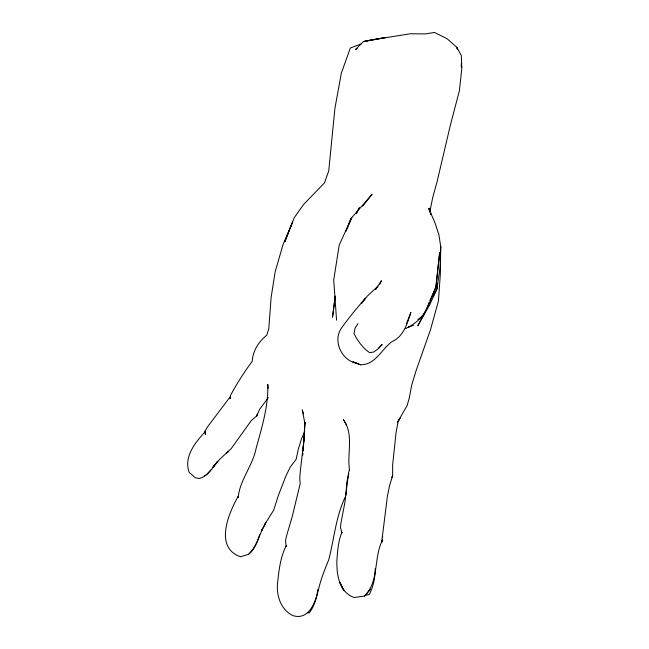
<?xml version="1.0" encoding="UTF-8"?>
<svg xmlns="http://www.w3.org/2000/svg" width="649" height="649" viewBox="0 0 649 649"><rect width="100%" height="100%" fill="white"/><g stroke="black" fill="none" stroke-linecap="round" stroke-linejoin="round"><path stroke-width="0.97" d="M375.244 568.556C375.179 577.488 373.394 586.582 369.257 594.541L366.117 595.174M345.99 495.09L346.022 493.143M303.059 450.236L304.973 422.369L304.981 424.04L302.288 409.852L303.505 413.948M304.973 422.369L304.146 438.229L300.309 471.093L299.765 478.094L300.154 483.821L292.212 516.669L286.444 536.22L285.528 540.925L286.209 546.482L286.209 545.76C280.214 557.321 278.794 571.469 277.431 584.408C276.636 596.618 281.228 609.922 292.829 615.585C309.013 620.769 315.568 601.81 318.44 589.681C320.857 579.354 324.727 569.514 328.751 559.73C334.211 538.678 335.849 516.312 345.487 496.558M429.784 210.098L429.687 208.24L430.839 214.527L428.664 208.288L434.895 222.639L438.862 234.597L440.736 246.62L440.33 274.154L438.44 301.039L430.401 330.025L416.123 370.538L411.62 385.482L409.251 398.097L407.174 405.398L397.553 422.321L400.052 418.037L398.137 421.298L396.028 432.769L392.645 465.122L392.629 475.522L389.554 485.679L387.323 496.777L381.636 542.564L382.074 540.99C373.581 558.44 379.105 581.739 364.584 596.009L354.151 597.534C339.24 592.212 336.636 574.982 336.847 561.174C337.521 551.569 338.186 541.307 341.845 532.358L342.031 532.918L340.482 527.645L340.968 522.883L344.862 502.659L348.635 472.44L349.6 469.357L349.478 469.884C346.931 453.107 354.111 434.554 343.337 419.505L346.282 424.689M302.783 453.229L302.604 455.233L302.783 453.237M302.961 451.225L304.211 437.175M437.45 283.134L436.923 289.056L429.557 305.054L417.786 325.806L423.854 314.157M440.387 250.563L440.736 246.62L440.03 267.948L436.923 289.056L433.183 296.228M382.642 535.985L382.537 537.08M317.937 589.219C316.72 597.542 314.546 606.328 309.086 612.964L307.342 612.737M335.16 296.171L332.523 317.272L335.273 296.26M382.034 541.161L382.326 539.822M348.748 473.681L346.817 482.272L346.031 492.859M259.6 534.768C257.288 541.639 254.903 549.435 248.827 553.848M345.901 231.377L350.565 219.078L372.104 194.246L362.637 206.325M262.488 528.911L261.304 531.32L265.871 522.68L262.488 528.911L257.223 541.704L252.899 549.281L248.965 554.197L240.503 556.769C213.975 547.537 228.594 513.375 238.126 496.388L238.256 497.564C239.4 480.82 252.68 465.714 255.982 448.913C261.661 428.016 268.524 406.323 267.761 384.362L268.199 388.378M406.59 323.364L410.914 312.323C407.183 323.583 403.913 336.263 391.907 341.699C381.312 349.422 375.511 364.998 360.438 364.762L353.088 361.899L360.438 364.762M347.256 228.837L348.002 226.98M349.121 224.189L351.734 217.675L339.208 245.062L333.716 280.084L336.571 320.168M304.527 431.926L301.428 438.992L298.199 449.538L296.163 459.289L290.419 466.818L286.217 475.279L278.543 494.976L273.602 510.284L264.654 524.506M429.046 302.499C425.906 314.749 416.536 323.705 405.227 328.71M429.857 300.674L435.909 287.02L439.641 252.639L435.909 287.02L430.214 301.233L423.391 315.244L417.907 319.551M379.779 284.246L381.45 280.701L375.495 289.454M356.674 212.986L359.392 207.704L356.179 213.586M214.762 464.53L212.791 467.637M361.363 303.27L367.683 295.757L377.945 286.241L375.666 289.438M357.948 323.64L355.035 328.061L354.046 333.732C357.713 341.025 362.84 348.059 369.654 352.667L373.71 352.026L377.726 349.162L382.107 344.53L378.399 348.497M362.11 302.994L365.452 298.134C357.21 307.853 348.919 317.629 341.536 328.005C332.361 340.895 341.674 360.536 356.804 363.367M268.353 397.61L259.778 409.105L256.761 415.871L251.488 420.317L231.085 448.792L220.003 459.005L212.961 467.256L217.723 461.285C212.645 467.775 207.842 476.131 199.421 478.483L195.454 477.818L189.184 472.399C183.424 456.888 195.43 442.107 205.514 431.415L205.027 433.281L205.279 430.758L207.518 426.888L230.379 396.563L230.192 398.729L230.436 395.582C236.812 383.616 244.056 372.266 252.201 361.355C252.786 350.979 258.651 341.609 266.707 335.273L268.751 329.084L271.095 297.631L275.152 271.785L283.045 244.527L292.715 221.715L284.797 241.826L294.265 217.675L303.724 204.313L324.476 182.88L328.727 170.947L334.916 108.375L341.317 73.24L350.338 48.01L361.095 43.978M210.844 469.933L206.487 474.744L204.581 475.766M365.866 594.5L364.584 596.009L370.376 589.211L368.445 591.474M409.292 326.325L407.718 327.55L413.559 325.206M357.283 48.634L355.474 49.486L363.44 41.585L370.376 40.108L410.395 33.772L425.452 33.91L434.416 32.45L447.007 38.656L456.912 47.401L461.35 55.636L461.804 68.445L459.419 90.649L450.276 125.533L436.98 182.134L432.713 197.572L430.117 210.406L430.749 214.365M341.285 585.382L344.059 590.89L339.468 581.699L340.92 584.644M457.423 49.34L456.912 47.401L457.358 49.316M461.131 65.573L461.577 67.488M461.244 63.918L461.69 67.545M392.629 475.522L392.077 477.25L392.629 475.522M257.507 413.916L256.761 415.871L257.507 413.916M228.586 451.404L226.306 453.051L228.586 451.404M378.643 38.705L363.44 41.585L385.246 37.593L378.643 38.705M205.538 434.432L205.279 430.758L205.538 434.432"/></g></svg>
